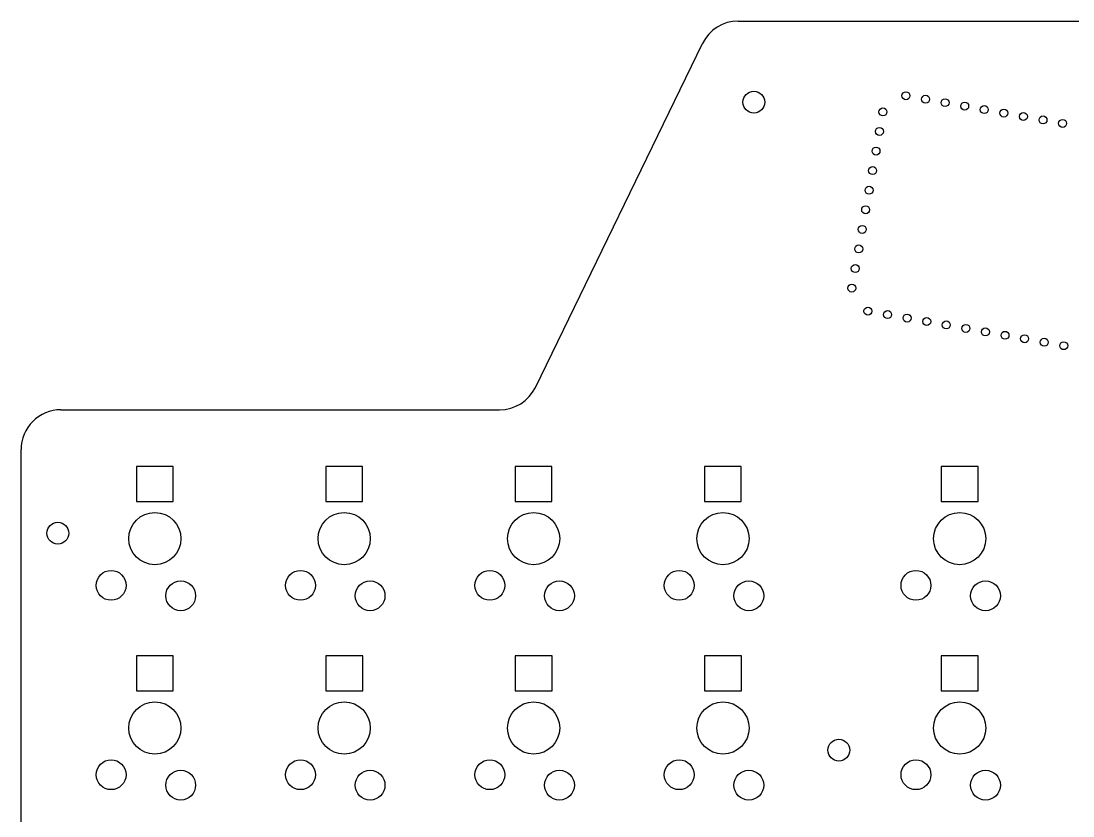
# Model space of a CAD drawing. Header units: millimetres. Extents: x 59 to 476, y -197 to -38.
# Drawn here: x 59.2 to 165, y -117.8 to -37.8 of the extents above; entities that cross this region are included whole.
import ezdxf

# ---------------------------------------------------------------- set-up
doc = ezdxf.new("R2010")
doc.units = ezdxf.units.MM
doc.layers.add('Part__Feature122', color=7, linetype='CONTINUOUS')

msp = doc.modelspace()

# ---------------------------------------------------------------- linework, layer by layer
at = {"layer": 'Part__Feature122'}
for p, q in [((131.326, -37.8299), (131.326, -37.8299, 1.6)), ((131.326, -37.8299, 1.6), (214.319, -37.8299, 1.6)), ((131.326, -37.8299), (214.319, -37.8299)), ((131.326, -37.8299), (214.319, -37.8299)), ((131.326, -37.8299, 1.6), (214.319, -37.8299, 1.6)), ((131.326, -37.8299), (131.326, -37.8299, 1.6)), ((110.917, -74.6781), (127.729, -40.0816)), ((110.917, -74.6781, 1.6), (127.729, -40.0816, 1.6)), ((110.917, -74.6781, 1.6), (127.729, -40.0816, 1.6)), ((110.917, -74.6781), (127.729, -40.0816)), ((127.729, -40.0816), (127.729, -40.0816, 1.6)), ((127.729, -40.0816), (127.729, -40.0816, 1.6)), ((148.192, -45.7457), (148.192, -45.7457, 1.6)), ((148.192, -45.7457), (148.192, -45.7457, 1.6)), ((150.162, -46.093), (150.162, -46.093, 1.6)), ((150.162, -46.093), (150.162, -46.093, 1.6)), ((152.131, -46.4403), (152.131, -46.4403, 1.6)), ((152.131, -46.4403), (152.131, -46.4403, 1.6)), ((132.895, -47.09), (132.895, -47.09, 1.6)), ((132.895, -47.09), (132.895, -47.09, 1.6)), ((145.875, -47.368), (145.875, -47.368, 1.6)), ((145.875, -47.368), (145.875, -47.368, 1.6)), ((154.101, -46.7876), (154.101, -46.7876, 1.6)), ((154.101, -46.7876), (154.101, -46.7876, 1.6)), ((156.071, -47.1349), (156.071, -47.1349, 1.6)), ((156.071, -47.1349), (156.071, -47.1349, 1.6)), ((158.04, -47.4822), (158.04, -47.4822, 1.6)), ((158.04, -47.4822), (158.04, -47.4822, 1.6)), ((160.01, -47.8295), (160.01, -47.8295, 1.6)), ((160.01, -47.8295), (160.01, -47.8295, 1.6)), ((161.98, -48.1768), (161.98, -48.1768, 1.6)), ((161.98, -48.1768), (161.98, -48.1768, 1.6)), ((163.949, -48.5241), (163.949, -48.5241, 1.6)), ((163.949, -48.5241), (163.949, -48.5241, 1.6)), ((145.528, -49.3376), (145.528, -49.3376, 1.6)), ((145.528, -49.3376), (145.528, -49.3376, 1.6)), ((145.181, -51.3072), (145.181, -51.3072, 1.6)), ((145.181, -51.3072), (145.181, -51.3072, 1.6)), ((144.833, -53.2768), (144.833, -53.2768, 1.6)), ((144.833, -53.2768), (144.833, -53.2768, 1.6)), ((144.486, -55.2465), (144.486, -55.2465, 1.6)), ((144.486, -55.2465), (144.486, -55.2465, 1.6)), ((144.139, -57.2161), (144.139, -57.2161, 1.6)), ((144.139, -57.2161), (144.139, -57.2161, 1.6)), ((143.792, -59.1857), (143.792, -59.1857, 1.6)), ((143.792, -59.1857), (143.792, -59.1857, 1.6)), ((143.444, -61.1553), (143.444, -61.1553, 1.6)), ((143.444, -61.1553), (143.444, -61.1553, 1.6)), ((143.097, -63.1249), (143.097, -63.1249, 1.6)), ((143.097, -63.1249), (143.097, -63.1249, 1.6)), ((142.75, -65.0945), (142.75, -65.0945, 1.6)), ((142.75, -65.0945), (142.75, -65.0945, 1.6)), ((144.372, -67.4115), (144.372, -67.4115, 1.6)), ((144.372, -67.4115), (144.372, -67.4115, 1.6)), ((146.342, -67.7588), (146.342, -67.7588, 1.6)), ((146.342, -67.7588), (146.342, -67.7588, 1.6)), ((148.311, -68.106), (148.311, -68.106, 1.6)), ((148.311, -68.106), (148.311, -68.106, 1.6)), ((150.281, -68.4533), (150.281, -68.4533, 1.6)), ((150.281, -68.4533), (150.281, -68.4533, 1.6)), ((152.25, -68.8006), (152.25, -68.8006, 1.6)), ((152.25, -68.8006), (152.25, -68.8006, 1.6)), ((154.22, -69.1479), (154.22, -69.1479, 1.6)), ((154.22, -69.1479), (154.22, -69.1479, 1.6)), ((156.19, -69.4952), (156.19, -69.4952, 1.6)), ((156.19, -69.4952), (156.19, -69.4952, 1.6)), ((158.159, -69.8425), (158.159, -69.8425, 1.6)), ((158.159, -69.8425), (158.159, -69.8425, 1.6)), ((160.129, -70.1898), (160.129, -70.1898, 1.6)), ((160.129, -70.1898), (160.129, -70.1898, 1.6)), ((162.099, -70.5371), (162.099, -70.5371, 1.6)), ((162.099, -70.5371), (162.099, -70.5371, 1.6)), ((164.068, -70.8844), (164.068, -70.8844, 1.6)), ((164.068, -70.8844), (164.068, -70.8844, 1.6)), ((110.917, -74.6781), (110.917, -74.6781, 1.6)), ((110.917, -74.6781), (110.917, -74.6781, 1.6)), ((63.1729, -76.9299), (107.319, -76.9299)), ((63.1729, -76.9299, 1.6), (107.319, -76.9299, 1.6)), ((63.1729, -76.9299), (63.1729, -76.9299, 1.6)), ((63.1729, -76.9299, 1.6), (107.319, -76.9299, 1.6)), ((63.1729, -76.9299), (107.319, -76.9299)), ((63.1729, -76.9299), (63.1729, -76.9299, 1.6)), ((107.319, -76.9299), (107.319, -76.9299, 1.6)), ((107.319, -76.9299), (107.319, -76.9299, 1.6)), ((59.1729, -193.23), (59.1729, -80.9299)), ((59.1729, -193.23, 1.6), (59.1729, -80.9299, 1.6)), ((59.1729, -80.9299), (59.1729, -80.9299, 1.6)), ((59.1729, -193.23, 1.6), (59.1729, -80.9299, 1.6)), ((59.1729, -80.9299), (59.1729, -80.9299, 1.6)), ((59.1729, -193.23), (59.1729, -80.9299)), ((70.78, -82.64), (70.78, -86.14)), ((74.48, -82.64), (70.78, -82.64)), ((70.78, -82.64, 1.6), (70.78, -86.14, 1.6)), ((74.48, -82.64, 1.6), (70.78, -82.64, 1.6)), ((70.78, -82.64), (70.78, -82.64, 1.6)), ((70.78, -82.64, 1.6), (70.78, -86.14, 1.6)), ((70.78, -82.64), (70.78, -86.14)), ((74.48, -82.64, 1.6), (70.78, -82.64, 1.6)), ((70.78, -82.64), (70.78, -82.64, 1.6)), ((74.48, -82.64), (70.78, -82.64)), ((74.48, -86.14), (74.48, -82.64)), ((74.48, -86.14, 1.6), (74.48, -82.64, 1.6)), ((74.48, -86.14, 1.6), (74.48, -82.64, 1.6)), ((74.48, -82.64), (74.48, -82.64, 1.6)), ((74.48, -86.14), (74.48, -82.64)), ((74.48, -82.64), (74.48, -82.64, 1.6)), ((89.83, -82.64), (89.83, -86.14)), ((93.53, -82.64), (89.83, -82.64)), ((89.83, -82.64, 1.6), (89.83, -86.14, 1.6)), ((93.53, -82.64, 1.6), (89.83, -82.64, 1.6)), ((89.83, -82.64), (89.83, -82.64, 1.6)), ((89.83, -82.64, 1.6), (89.83, -86.14, 1.6)), ((89.83, -82.64), (89.83, -86.14)), ((93.53, -82.64, 1.6), (89.83, -82.64, 1.6)), ((89.83, -82.64), (89.83, -82.64, 1.6)), ((93.53, -82.64), (89.83, -82.64)), ((93.53, -86.14), (93.53, -82.64)), ((93.53, -86.14, 1.6), (93.53, -82.64, 1.6)), ((93.53, -86.14, 1.6), (93.53, -82.64, 1.6)), ((93.53, -82.64), (93.53, -82.64, 1.6)), ((93.53, -86.14), (93.53, -82.64)), ((93.53, -82.64), (93.53, -82.64, 1.6)), ((108.88, -82.64), (108.88, -86.14)), ((112.58, -82.64), (108.88, -82.64)), ((108.88, -82.64, 1.6), (108.88, -86.14, 1.6)), ((112.58, -82.64, 1.6), (108.88, -82.64, 1.6)), ((108.88, -82.64), (108.88, -82.64, 1.6)), ((108.88, -82.64, 1.6), (108.88, -86.14, 1.6)), ((108.88, -82.64), (108.88, -86.14)), ((112.58, -82.64, 1.6), (108.88, -82.64, 1.6)), ((108.88, -82.64), (108.88, -82.64, 1.6)), ((112.58, -82.64), (108.88, -82.64)), ((112.58, -86.14), (112.58, -82.64)), ((112.58, -86.14, 1.6), (112.58, -82.64, 1.6)), ((112.58, -86.14, 1.6), (112.58, -82.64, 1.6)), ((112.58, -82.64), (112.58, -82.64, 1.6)), ((112.58, -86.14), (112.58, -82.64)), ((112.58, -82.64), (112.58, -82.64, 1.6)), ((127.93, -82.64), (127.93, -86.14)), ((131.63, -82.64), (127.93, -82.64)), ((127.93, -82.64, 1.6), (127.93, -86.14, 1.6)), ((131.63, -82.64, 1.6), (127.93, -82.64, 1.6)), ((127.93, -82.64), (127.93, -82.64, 1.6)), ((127.93, -82.64, 1.6), (127.93, -86.14, 1.6)), ((127.93, -82.64), (127.93, -86.14)), ((131.63, -82.64, 1.6), (127.93, -82.64, 1.6)), ((127.93, -82.64), (127.93, -82.64, 1.6)), ((131.63, -82.64), (127.93, -82.64)), ((131.63, -86.14), (131.63, -82.64)), ((131.63, -86.14, 1.6), (131.63, -82.64, 1.6)), ((131.63, -86.14, 1.6), (131.63, -82.64, 1.6)), ((131.63, -82.64), (131.63, -82.64, 1.6)), ((131.63, -86.14), (131.63, -82.64)), ((131.63, -82.64), (131.63, -82.64, 1.6)), ((151.743, -82.64), (151.743, -86.14)), ((155.442, -82.64), (151.743, -82.64)), ((151.743, -82.64, 1.6), (151.743, -86.14, 1.6)), ((155.442, -82.64, 1.6), (151.743, -82.64, 1.6)), ((151.743, -82.64), (151.743, -82.64, 1.6)), ((151.743, -82.64, 1.6), (151.743, -86.14, 1.6)), ((151.743, -82.64), (151.743, -86.14)), ((155.442, -82.64, 1.6), (151.743, -82.64, 1.6)), ((151.743, -82.64), (151.743, -82.64, 1.6)), ((155.442, -82.64), (151.743, -82.64)), ((155.442, -86.14), (155.442, -82.64)), ((155.442, -86.14, 1.6), (155.442, -82.64, 1.6)), ((155.442, -86.14, 1.6), (155.442, -82.64, 1.6)), ((155.442, -82.64), (155.442, -82.64, 1.6)), ((155.442, -86.14), (155.442, -82.64)), ((155.442, -82.64), (155.442, -82.64, 1.6)), ((70.78, -86.14), (74.48, -86.14)), ((70.78, -86.14, 1.6), (74.48, -86.14, 1.6)), ((70.78, -86.14), (70.78, -86.14, 1.6)), ((70.78, -86.14, 1.6), (74.48, -86.14, 1.6)), ((70.78, -86.14), (74.48, -86.14)), ((70.78, -86.14), (70.78, -86.14, 1.6)), ((74.48, -86.14), (74.48, -86.14, 1.6)), ((74.48, -86.14), (74.48, -86.14, 1.6)), ((89.83, -86.14), (93.53, -86.14)), ((89.83, -86.14, 1.6), (93.53, -86.14, 1.6)), ((89.83, -86.14), (89.83, -86.14, 1.6)), ((89.83, -86.14, 1.6), (93.53, -86.14, 1.6)), ((89.83, -86.14), (93.53, -86.14)), ((89.83, -86.14), (89.83, -86.14, 1.6)), ((93.53, -86.14), (93.53, -86.14, 1.6)), ((93.53, -86.14), (93.53, -86.14, 1.6)), ((108.88, -86.14), (112.58, -86.14)), ((108.88, -86.14, 1.6), (112.58, -86.14, 1.6)), ((108.88, -86.14), (108.88, -86.14, 1.6)), ((108.88, -86.14, 1.6), (112.58, -86.14, 1.6)), ((108.88, -86.14), (112.58, -86.14)), ((108.88, -86.14), (108.88, -86.14, 1.6)), ((112.58, -86.14), (112.58, -86.14, 1.6)), ((112.58, -86.14), (112.58, -86.14, 1.6)), ((127.93, -86.14), (131.63, -86.14)), ((127.93, -86.14, 1.6), (131.63, -86.14, 1.6)), ((127.93, -86.14), (127.93, -86.14, 1.6)), ((127.93, -86.14, 1.6), (131.63, -86.14, 1.6)), ((127.93, -86.14), (131.63, -86.14)), ((127.93, -86.14), (127.93, -86.14, 1.6)), ((131.63, -86.14), (131.63, -86.14, 1.6)), ((131.63, -86.14), (131.63, -86.14, 1.6)), ((151.743, -86.14), (155.442, -86.14)), ((151.743, -86.14, 1.6), (155.442, -86.14, 1.6)), ((151.743, -86.14), (151.743, -86.14, 1.6)), ((151.743, -86.14, 1.6), (155.442, -86.14, 1.6)), ((151.743, -86.14), (155.442, -86.14)), ((151.743, -86.14), (151.743, -86.14, 1.6)), ((155.442, -86.14), (155.442, -86.14, 1.6)), ((155.442, -86.14), (155.442, -86.14, 1.6)), ((62.875, -90.45), (62.875, -90.45, 1.6)), ((62.875, -90.45), (62.875, -90.45, 1.6)), ((72.635, -92.515), (72.635, -92.515, 1.6)), ((72.635, -92.515), (72.635, -92.515, 1.6)), ((91.685, -92.515), (91.685, -92.515, 1.6)), ((91.685, -92.515), (91.685, -92.515, 1.6)), ((110.735, -92.515), (110.735, -92.515, 1.6)), ((110.735, -92.515), (110.735, -92.515, 1.6)), ((129.785, -92.515), (129.785, -92.515, 1.6)), ((129.785, -92.515), (129.785, -92.515, 1.6)), ((153.597, -92.515), (153.597, -92.515, 1.6)), ((153.597, -92.515), (153.597, -92.515, 1.6)), ((68.235, -96.09), (68.235, -96.09, 1.6)), ((68.235, -96.09), (68.235, -96.09, 1.6)), ((87.285, -96.09), (87.285, -96.09, 1.6)), ((87.285, -96.09), (87.285, -96.09, 1.6)), ((106.335, -96.09), (106.335, -96.09, 1.6)), ((106.335, -96.09), (106.335, -96.09, 1.6)), ((125.385, -96.09), (125.385, -96.09, 1.6)), ((125.385, -96.09), (125.385, -96.09, 1.6)), ((149.197, -96.09), (149.197, -96.09, 1.6)), ((149.197, -96.09), (149.197, -96.09, 1.6)), ((75.235, -97.14), (75.235, -97.14, 1.6)), ((75.235, -97.14), (75.235, -97.14, 1.6)), ((94.285, -97.14), (94.285, -97.14, 1.6)), ((94.285, -97.14), (94.285, -97.14, 1.6)), ((113.335, -97.14), (113.335, -97.14, 1.6)), ((113.335, -97.14), (113.335, -97.14, 1.6)), ((132.385, -97.14), (132.385, -97.14, 1.6)), ((132.385, -97.14), (132.385, -97.14, 1.6)), ((156.197, -97.14), (156.197, -97.14, 1.6)), ((156.197, -97.14), (156.197, -97.14, 1.6)), ((70.79, -101.69), (70.79, -105.19)), ((74.49, -101.69), (70.79, -101.69)), ((70.79, -101.69, 1.6), (70.79, -105.19, 1.6)), ((74.49, -101.69, 1.6), (70.79, -101.69, 1.6)), ((70.79, -101.69), (70.79, -101.69, 1.6)), ((70.79, -101.69, 1.6), (70.79, -105.19, 1.6)), ((70.79, -101.69), (70.79, -105.19)), ((74.49, -101.69, 1.6), (70.79, -101.69, 1.6)), ((70.79, -101.69), (70.79, -101.69, 1.6)), ((74.49, -101.69), (70.79, -101.69)), ((74.49, -105.19), (74.49, -101.69)), ((74.49, -105.19, 1.6), (74.49, -101.69, 1.6)), ((74.49, -105.19, 1.6), (74.49, -101.69, 1.6)), ((74.49, -101.69), (74.49, -101.69, 1.6)), ((74.49, -105.19), (74.49, -101.69)), ((74.49, -101.69), (74.49, -101.69, 1.6)), ((89.84, -101.69), (89.84, -105.19)), ((93.54, -101.69), (89.84, -101.69)), ((89.84, -101.69, 1.6), (89.84, -105.19, 1.6)), ((93.54, -101.69, 1.6), (89.84, -101.69, 1.6)), ((89.84, -101.69), (89.84, -101.69, 1.6)), ((89.84, -101.69, 1.6), (89.84, -105.19, 1.6)), ((89.84, -101.69), (89.84, -105.19)), ((93.54, -101.69, 1.6), (89.84, -101.69, 1.6)), ((89.84, -101.69), (89.84, -101.69, 1.6)), ((93.54, -101.69), (89.84, -101.69)), ((93.54, -105.19), (93.54, -101.69)), ((93.54, -105.19, 1.6), (93.54, -101.69, 1.6)), ((93.54, -105.19, 1.6), (93.54, -101.69, 1.6)), ((93.54, -101.69), (93.54, -101.69, 1.6)), ((93.54, -105.19), (93.54, -101.69)), ((93.54, -101.69), (93.54, -101.69, 1.6)), ((108.89, -101.69), (108.89, -105.19)), ((112.59, -101.69), (108.89, -101.69)), ((108.89, -101.69, 1.6), (108.89, -105.19, 1.6)), ((112.59, -101.69, 1.6), (108.89, -101.69, 1.6)), ((108.89, -101.69), (108.89, -101.69, 1.6)), ((108.89, -101.69, 1.6), (108.89, -105.19, 1.6)), ((108.89, -101.69), (108.89, -105.19)), ((112.59, -101.69, 1.6), (108.89, -101.69, 1.6)), ((108.89, -101.69), (108.89, -101.69, 1.6)), ((112.59, -101.69), (108.89, -101.69)), ((112.59, -105.19), (112.59, -101.69)), ((112.59, -105.19, 1.6), (112.59, -101.69, 1.6)), ((112.59, -105.19, 1.6), (112.59, -101.69, 1.6)), ((112.59, -101.69), (112.59, -101.69, 1.6)), ((112.59, -105.19), (112.59, -101.69)), ((112.59, -101.69), (112.59, -101.69, 1.6)), ((127.94, -101.69), (127.94, -105.19)), ((131.64, -101.69), (127.94, -101.69)), ((127.94, -101.69, 1.6), (127.94, -105.19, 1.6)), ((131.64, -101.69, 1.6), (127.94, -101.69, 1.6)), ((127.94, -101.69), (127.94, -101.69, 1.6)), ((127.94, -101.69, 1.6), (127.94, -105.19, 1.6)), ((127.94, -101.69), (127.94, -105.19)), ((131.64, -101.69, 1.6), (127.94, -101.69, 1.6)), ((127.94, -101.69), (127.94, -101.69, 1.6)), ((131.64, -101.69), (127.94, -101.69)), ((131.64, -105.19), (131.64, -101.69)), ((131.64, -105.19, 1.6), (131.64, -101.69, 1.6)), ((131.64, -105.19, 1.6), (131.64, -101.69, 1.6)), ((131.64, -101.69), (131.64, -101.69, 1.6)), ((131.64, -105.19), (131.64, -101.69)), ((131.64, -101.69), (131.64, -101.69, 1.6)), ((151.752, -101.69), (151.752, -105.19)), ((155.452, -101.69), (151.752, -101.69)), ((151.752, -101.69, 1.6), (151.752, -105.19, 1.6)), ((155.452, -101.69, 1.6), (151.752, -101.69, 1.6)), ((151.752, -101.69), (151.752, -101.69, 1.6)), ((151.752, -101.69, 1.6), (151.752, -105.19, 1.6)), ((151.752, -101.69), (151.752, -105.19)), ((155.452, -101.69, 1.6), (151.752, -101.69, 1.6)), ((151.752, -101.69), (151.752, -101.69, 1.6)), ((155.452, -101.69), (151.752, -101.69)), ((155.452, -105.19), (155.452, -101.69)), ((155.452, -105.19, 1.6), (155.452, -101.69, 1.6)), ((155.452, -105.19, 1.6), (155.452, -101.69, 1.6)), ((155.452, -101.69), (155.452, -101.69, 1.6)), ((155.452, -105.19), (155.452, -101.69)), ((155.452, -101.69), (155.452, -101.69, 1.6)), ((70.79, -105.19), (74.49, -105.19)), ((70.79, -105.19, 1.6), (74.49, -105.19, 1.6)), ((70.79, -105.19), (70.79, -105.19, 1.6)), ((70.79, -105.19, 1.6), (74.49, -105.19, 1.6)), ((70.79, -105.19), (74.49, -105.19)), ((70.79, -105.19), (70.79, -105.19, 1.6)), ((74.49, -105.19), (74.49, -105.19, 1.6)), ((74.49, -105.19), (74.49, -105.19, 1.6)), ((89.84, -105.19), (93.54, -105.19)), ((89.84, -105.19, 1.6), (93.54, -105.19, 1.6)), ((89.84, -105.19), (89.84, -105.19, 1.6)), ((89.84, -105.19, 1.6), (93.54, -105.19, 1.6)), ((89.84, -105.19), (93.54, -105.19)), ((89.84, -105.19), (89.84, -105.19, 1.6)), ((93.54, -105.19), (93.54, -105.19, 1.6)), ((93.54, -105.19), (93.54, -105.19, 1.6)), ((108.89, -105.19), (112.59, -105.19)), ((108.89, -105.19, 1.6), (112.59, -105.19, 1.6)), ((108.89, -105.19), (108.89, -105.19, 1.6)), ((108.89, -105.19, 1.6), (112.59, -105.19, 1.6)), ((108.89, -105.19), (112.59, -105.19)), ((108.89, -105.19), (108.89, -105.19, 1.6)), ((112.59, -105.19), (112.59, -105.19, 1.6)), ((112.59, -105.19), (112.59, -105.19, 1.6)), ((127.94, -105.19), (131.64, -105.19)), ((127.94, -105.19, 1.6), (131.64, -105.19, 1.6)), ((127.94, -105.19), (127.94, -105.19, 1.6)), ((127.94, -105.19, 1.6), (131.64, -105.19, 1.6)), ((127.94, -105.19), (131.64, -105.19)), ((127.94, -105.19), (127.94, -105.19, 1.6)), ((131.64, -105.19), (131.64, -105.19, 1.6)), ((131.64, -105.19), (131.64, -105.19, 1.6)), ((151.752, -105.19), (155.452, -105.19)), ((151.752, -105.19, 1.6), (155.452, -105.19, 1.6)), ((151.752, -105.19), (151.752, -105.19, 1.6)), ((151.752, -105.19, 1.6), (155.452, -105.19, 1.6)), ((151.752, -105.19), (155.452, -105.19)), ((151.752, -105.19), (151.752, -105.19, 1.6)), ((155.452, -105.19), (155.452, -105.19, 1.6)), ((155.452, -105.19), (155.452, -105.19, 1.6)), ((72.635, -111.565), (72.635, -111.565, 1.6)), ((72.635, -111.565), (72.635, -111.565, 1.6)), ((91.685, -111.565), (91.685, -111.565, 1.6)), ((91.685, -111.565), (91.685, -111.565, 1.6)), ((110.735, -111.565), (110.735, -111.565, 1.6)), ((110.735, -111.565), (110.735, -111.565, 1.6)), ((129.785, -111.565), (129.785, -111.565, 1.6)), ((129.785, -111.565), (129.785, -111.565, 1.6)), ((153.597, -111.565), (153.597, -111.565, 1.6)), ((153.597, -111.565), (153.597, -111.565, 1.6)), ((141.445, -112.26), (141.445, -112.26, 1.6)), ((141.445, -112.26), (141.445, -112.26, 1.6)), ((68.235, -115.14), (68.235, -115.14, 1.6)), ((68.235, -115.14), (68.235, -115.14, 1.6)), ((87.285, -115.14), (87.285, -115.14, 1.6)), ((87.285, -115.14), (87.285, -115.14, 1.6)), ((106.335, -115.14), (106.335, -115.14, 1.6)), ((106.335, -115.14), (106.335, -115.14, 1.6)), ((125.385, -115.14), (125.385, -115.14, 1.6)), ((125.385, -115.14), (125.385, -115.14, 1.6)), ((149.197, -115.14), (149.197, -115.14, 1.6)), ((149.197, -115.14), (149.197, -115.14, 1.6)), ((75.235, -116.19), (75.235, -116.19, 1.6)), ((75.235, -116.19), (75.235, -116.19, 1.6)), ((94.285, -116.19), (94.285, -116.19, 1.6)), ((94.285, -116.19), (94.285, -116.19, 1.6)), ((113.335, -116.19), (113.335, -116.19, 1.6)), ((113.335, -116.19), (113.335, -116.19, 1.6)), ((132.385, -116.19), (132.385, -116.19, 1.6)), ((132.385, -116.19), (132.385, -116.19, 1.6)), ((156.197, -116.19), (156.197, -116.19, 1.6)), ((156.197, -116.19), (156.197, -116.19, 1.6))]:
    msp.add_line(p, q, dxfattribs=at)
for centre, radius in [((132.895, -45.99), 1.1), ((132.895, -45.99), 1.1), ((132.895, -45.99), 1.1), ((132.895, -45.99), 1.1), ((148.192, -45.3457), 0.4), ((148.192, -45.3457), 0.4), ((148.192, -45.3457), 0.4), ((148.192, -45.3457), 0.4), ((150.162, -45.693), 0.4), ((150.162, -45.693), 0.4), ((150.162, -45.693), 0.4), ((150.162, -45.693), 0.4), ((152.131, -46.0403), 0.4), ((152.131, -46.0403), 0.4), ((152.131, -46.0403), 0.4), ((152.131, -46.0403), 0.4), ((154.101, -46.3876), 0.4), ((154.101, -46.3876), 0.4), ((154.101, -46.3876), 0.4), ((154.101, -46.3876), 0.4), ((156.071, -46.7349), 0.4), ((156.071, -46.7349), 0.4), ((156.071, -46.7349), 0.4), ((156.071, -46.7349), 0.4), ((145.875, -46.968), 0.4), ((145.875, -46.968), 0.4), ((145.875, -46.968), 0.4), ((145.875, -46.968), 0.4), ((158.04, -47.0822), 0.4), ((158.04, -47.0822), 0.4), ((158.04, -47.0822), 0.4), ((158.04, -47.0822), 0.4), ((160.01, -47.4295), 0.4), ((160.01, -47.4295), 0.4), ((160.01, -47.4295), 0.4), ((160.01, -47.4295), 0.4), ((161.98, -47.7768), 0.4), ((161.98, -47.7768), 0.4), ((161.98, -47.7768), 0.4), ((161.98, -47.7768), 0.4), ((145.528, -48.9376), 0.4), ((145.528, -48.9376), 0.4), ((145.528, -48.9376), 0.4), ((145.528, -48.9376), 0.4), ((163.949, -48.1241), 0.4), ((163.949, -48.1241), 0.4), ((163.949, -48.1241), 0.4), ((163.949, -48.1241), 0.4), ((145.181, -50.9072), 0.4), ((145.181, -50.9072), 0.4), ((145.181, -50.9072), 0.4), ((145.181, -50.9072), 0.4), ((144.833, -52.8768), 0.4), ((144.833, -52.8768), 0.4), ((144.833, -52.8768), 0.4), ((144.833, -52.8768), 0.4), ((144.486, -54.8465), 0.4), ((144.486, -54.8465), 0.4), ((144.486, -54.8465), 0.4), ((144.486, -54.8465), 0.4), ((144.139, -56.8161), 0.4), ((144.139, -56.8161), 0.4), ((144.139, -56.8161), 0.4), ((144.139, -56.8161), 0.4), ((143.792, -58.7857), 0.4), ((143.792, -58.7857), 0.4), ((143.792, -58.7857), 0.4), ((143.792, -58.7857), 0.4), ((143.444, -60.7553), 0.4), ((143.444, -60.7553), 0.4), ((143.444, -60.7553), 0.4), ((143.444, -60.7553), 0.4), ((143.097, -62.7249), 0.4), ((143.097, -62.7249), 0.4), ((143.097, -62.7249), 0.4), ((143.097, -62.7249), 0.4), ((142.75, -64.6945), 0.4), ((142.75, -64.6945), 0.4), ((142.75, -64.6945), 0.4), ((142.75, -64.6945), 0.4), ((144.372, -67.0115), 0.4), ((144.372, -67.0115), 0.4), ((144.372, -67.0115), 0.4), ((144.372, -67.0115), 0.4), ((146.342, -67.3588), 0.4), ((146.342, -67.3588), 0.4), ((146.342, -67.3588), 0.4), ((146.342, -67.3588), 0.4), ((148.311, -67.706), 0.4), ((148.311, -67.706), 0.4), ((148.311, -67.706), 0.4), ((148.311, -67.706), 0.4), ((150.281, -68.0533), 0.4), ((150.281, -68.0533), 0.4), ((150.281, -68.0533), 0.4), ((150.281, -68.0533), 0.4), ((152.25, -68.4006), 0.4), ((152.25, -68.4006), 0.4), ((152.25, -68.4006), 0.4), ((152.25, -68.4006), 0.4), ((154.22, -68.7479), 0.4), ((154.22, -68.7479), 0.4), ((154.22, -68.7479), 0.4), ((154.22, -68.7479), 0.4), ((156.19, -69.0952), 0.4), ((156.19, -69.0952), 0.4), ((156.19, -69.0952), 0.4), ((156.19, -69.0952), 0.4), ((158.159, -69.4425), 0.4), ((158.159, -69.4425), 0.4), ((158.159, -69.4425), 0.4), ((158.159, -69.4425), 0.4), ((160.129, -69.7898), 0.4), ((160.129, -69.7898), 0.4), ((160.129, -69.7898), 0.4), ((160.129, -69.7898), 0.4), ((162.099, -70.1371), 0.4), ((162.099, -70.1371), 0.4), ((162.099, -70.1371), 0.4), ((162.099, -70.1371), 0.4), ((164.068, -70.4844), 0.4), ((164.068, -70.4844), 0.4), ((164.068, -70.4844), 0.4), ((164.068, -70.4844), 0.4), ((72.635, -89.89), 2.625), ((72.635, -89.89), 2.625), ((72.635, -89.89), 2.625), ((72.635, -89.89), 2.625), ((91.685, -89.89), 2.625), ((91.685, -89.89), 2.625), ((91.685, -89.89), 2.625), ((91.685, -89.89), 2.625), ((110.735, -89.89), 2.625), ((110.735, -89.89), 2.625), ((110.735, -89.89), 2.625), ((110.735, -89.89), 2.625), ((129.785, -89.89), 2.625), ((129.785, -89.89), 2.625), ((129.785, -89.89), 2.625), ((129.785, -89.89), 2.625), ((153.597, -89.89), 2.625), ((153.597, -89.89), 2.625), ((153.597, -89.89), 2.625), ((153.597, -89.89), 2.625), ((62.875, -89.35), 1.1), ((62.875, -89.35), 1.1), ((62.875, -89.35), 1.1), ((62.875, -89.35), 1.1), ((68.235, -94.59), 1.5), ((68.235, -94.59), 1.5), ((68.235, -94.59), 1.5), ((68.235, -94.59), 1.5), ((87.285, -94.59), 1.5), ((87.285, -94.59), 1.5), ((87.285, -94.59), 1.5), ((87.285, -94.59), 1.5), ((106.335, -94.59), 1.5), ((106.335, -94.59), 1.5), ((106.335, -94.59), 1.5), ((106.335, -94.59), 1.5), ((125.385, -94.59), 1.5), ((125.385, -94.59), 1.5), ((125.385, -94.59), 1.5), ((125.385, -94.59), 1.5), ((149.197, -94.59), 1.5), ((149.197, -94.59), 1.5), ((149.197, -94.59), 1.5), ((149.197, -94.59), 1.5), ((75.235, -95.64), 1.5), ((75.235, -95.64), 1.5), ((75.235, -95.64), 1.5), ((75.235, -95.64), 1.5), ((94.285, -95.64), 1.5), ((94.285, -95.64), 1.5), ((94.285, -95.64), 1.5), ((94.285, -95.64), 1.5), ((113.335, -95.64), 1.5), ((113.335, -95.64), 1.5), ((113.335, -95.64), 1.5), ((113.335, -95.64), 1.5), ((132.385, -95.64), 1.5), ((132.385, -95.64), 1.5), ((132.385, -95.64), 1.5), ((132.385, -95.64), 1.5), ((156.197, -95.64), 1.5), ((156.197, -95.64), 1.5), ((156.197, -95.64), 1.5), ((156.197, -95.64), 1.5), ((72.635, -108.94), 2.625), ((72.635, -108.94), 2.625), ((72.635, -108.94), 2.625), ((72.635, -108.94), 2.625), ((91.685, -108.94), 2.625), ((91.685, -108.94), 2.625), ((91.685, -108.94), 2.625), ((91.685, -108.94), 2.625), ((110.735, -108.94), 2.625), ((110.735, -108.94), 2.625), ((110.735, -108.94), 2.625), ((110.735, -108.94), 2.625), ((129.785, -108.94), 2.625), ((129.785, -108.94), 2.625), ((129.785, -108.94), 2.625), ((129.785, -108.94), 2.625), ((153.597, -108.94), 2.625), ((153.597, -108.94), 2.625), ((153.597, -108.94), 2.625), ((153.597, -108.94), 2.625), ((141.445, -111.16), 1.1), ((141.445, -111.16), 1.1), ((141.445, -111.16), 1.1), ((141.445, -111.16), 1.1), ((68.235, -113.64), 1.5), ((68.235, -113.64), 1.5), ((68.235, -113.64), 1.5), ((68.235, -113.64), 1.5), ((87.285, -113.64), 1.5), ((87.285, -113.64), 1.5), ((87.285, -113.64), 1.5), ((87.285, -113.64), 1.5), ((106.335, -113.64), 1.5), ((106.335, -113.64), 1.5), ((106.335, -113.64), 1.5), ((106.335, -113.64), 1.5), ((125.385, -113.64), 1.5), ((125.385, -113.64), 1.5), ((125.385, -113.64), 1.5), ((125.385, -113.64), 1.5), ((149.197, -113.64), 1.5), ((149.197, -113.64), 1.5), ((149.197, -113.64), 1.5), ((149.197, -113.64), 1.5), ((75.235, -114.69), 1.5), ((75.235, -114.69), 1.5), ((75.235, -114.69), 1.5), ((75.235, -114.69), 1.5), ((94.285, -114.69), 1.5), ((94.285, -114.69), 1.5), ((94.285, -114.69), 1.5), ((94.285, -114.69), 1.5), ((113.335, -114.69), 1.5), ((113.335, -114.69), 1.5), ((113.335, -114.69), 1.5), ((113.335, -114.69), 1.5), ((132.385, -114.69), 1.5), ((132.385, -114.69), 1.5), ((132.385, -114.69), 1.5), ((132.385, -114.69), 1.5), ((156.197, -114.69), 1.5), ((156.197, -114.69), 1.5), ((156.197, -114.69), 1.5), ((156.197, -114.69), 1.5)]:
    msp.add_circle(centre, radius, dxfattribs=at)
for centre, radius, start, end in [((131.327, -41.83), 4.0002, 90.0017, 154.082), ((131.327, -41.83, 1.6), 4.0002, 90.0017, 154.082), ((131.327, -41.83, 1.6), 4.0002, 90.0017, 154.082), ((131.327, -41.83), 4.0002, 90.0017, 154.082), ((107.319, -72.9299), 3.9999, -90.0007, -25.916), ((107.319, -72.9299, 1.6), 3.9999, -90.0007, -25.916), ((107.319, -72.9299), 3.9999, -90.0007, -25.916), ((107.319, -72.9299, 1.6), 3.9999, -90.0007, -25.916), ((63.1729, -80.9298), 4, 89.9996, -180), ((63.1729, -80.9298, 1.6), 4, 89.9996, -180), ((63.1729, -80.9298, 1.6), 4, 89.9996, -180), ((63.1729, -80.9298), 4, 89.9996, -180)]:
    msp.add_arc(centre, radius, start, end, dxfattribs=at)

doc.saveas('drawing.dxf')
